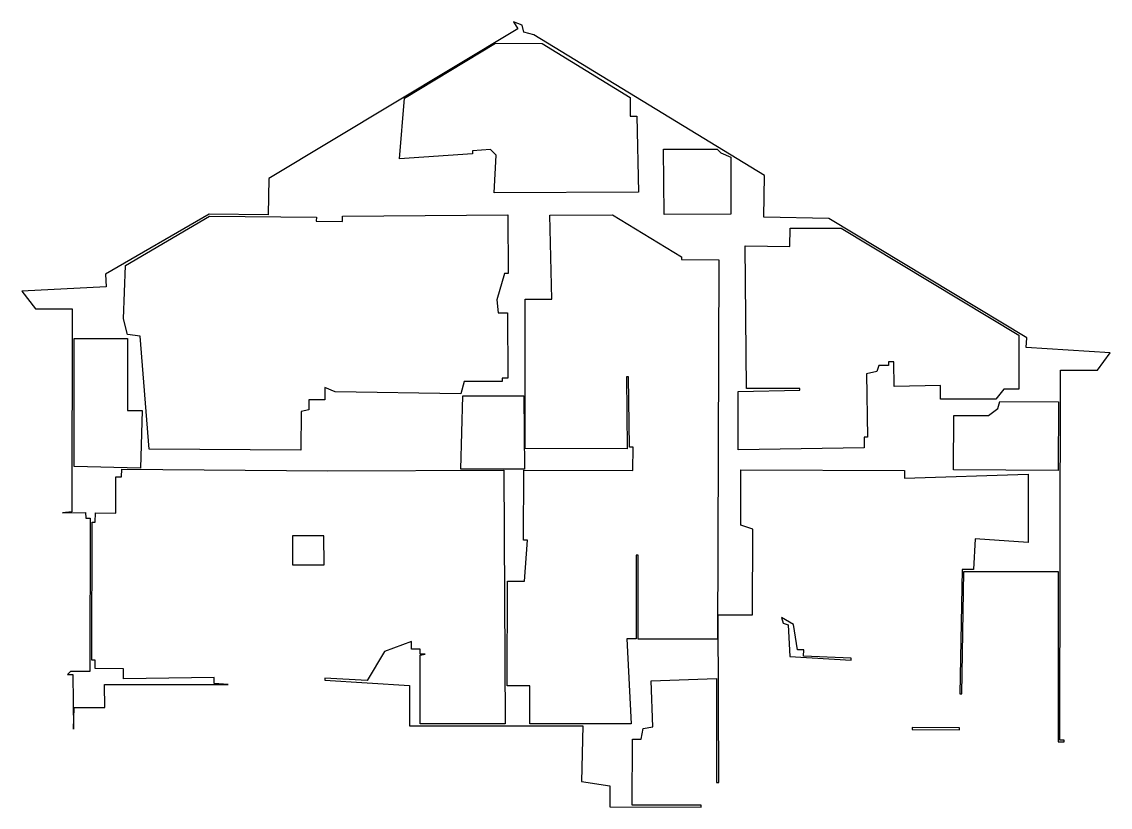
# Model space of a CAD drawing. Header units: metres. Extents: x -5.1 to 5.9, y -0.8 to 7.1.
import ezdxf

# ---------------------------------------------------------------- set-up
doc = ezdxf.new("R2010")
doc.units = ezdxf.units.M
doc.layers.add('OPS-BB', color=7, linetype='Continuous', lineweight=25)

msp = doc.modelspace()

# ---------------------------------------------------------------- linework, layer by layer
at = {"layer": 'OPS-BB'}
for points in [[(0.826, -0.82), (1.752, -0.822), (1.752, -0.802), (1.052, -0.801), (1.053, -0.132), (1.141, -0.132), (1.163, -0.025), (1.26, -0.006), (1.244, 0.458), (1.906, 0.481), (1.908, -0.572), (1.929, -0.572), (1.923, 1.128), (2.273, 1.128), (2.275, 1.996), (2.152, 2.037), (2.153, 2.596), (3.812, 2.592), (3.812, 2.513), (5.069, 2.555), (5.068, 1.862), (4.532, 1.897), (4.512, 1.588), (4.397, 1.588), (4.374, 0.328), (4.395, 0.328), (4.416, 1.568), (5.371, 1.568), (5.374, -0.158), (5.432, -0.158), (5.432, -0.142), (5.391, -0.142), (5.395, 3.608), (5.77, 3.608), (5.901, 3.783), (5.047, 3.838), (5.054, 3.935), (3.046, 5.146), (2.386, 5.157), (2.393, 5.58), (0.052, 7.008), (-0.047, 7.033), (-0.065, 7.104), (-0.152, 7.139), (-0.109, 7.068), (-2.636, 5.549), (-2.64, 5.182), (-3.239, 5.188), (-4.293, 4.58), (-4.286, 4.452), (-5.141, 4.407), (-5.001, 4.228), (-4.63, 4.228), (-4.632, 2.172), (-4.728, 2.163), (-4.493, 2.165), (-4.492, 2.108), (-4.447, 2.108), (-4.45, 0.554), (-4.647, 0.554), (-4.678, 0.523), (-4.623, 0.524), (-4.617, -0.032), (-4.608, 0.188), (-4.3, 0.188), (-4.301, 0.421), (-3.048, 0.422), (-3.188, 0.431), (-3.188, 0.491), (-4.108, 0.48), (-4.109, 0.582), (-4.395, 0.583), (-4.395, 0.668), (-4.43, 0.668), (-4.427, 2.068), (-4.396, 2.067), (-4.394, 2.163), (-4.186, 2.157), (-4.187, 2.528), (-4.128, 2.528), (-4.127, 2.605), (-2.038, 2.586), (-0.25, 2.595), (-0.237, 0.024), (-1.099, 0.023), (-1.1, 0.718), (-1.048, 0.728), (-1.101, 0.728), (-1.101, 0.781), (-1.188, 0.781), (-1.188, 0.857), (-1.46, 0.757), (-1.638, 0.463), (-2.066, 0.487), (-2.067, 0.465), (-1.208, 0.413), (-1.208, 0.003), (0.549, 0.004), (0.537, -0.56), (0.826, -0.606)], [(-0.348, 5.405), (-0.329, 5.787), (-0.385, 5.844), (-0.569, 5.831), (-0.567, 5.801), (-1.308, 5.75), (-1.259, 6.363), (-0.335, 6.923), (0.139, 6.919), (1.032, 6.37), (1.032, 6.181), (1.099, 6.182), (1.114, 5.412)], [(1.374, 5.184), (1.37, 5.848), (1.912, 5.848), (1.95, 5.81), (2.052, 5.768), (2.052, 5.188)], [(-3.848, 2.806), (-3.939, 3.952), (-4.068, 3.968), (-4.108, 4.128), (-4.088, 4.67), (-3.238, 5.167), (-2.152, 5.159), (-2.153, 5.118), (-1.888, 5.116), (-1.888, 5.17), (-0.21, 5.182), (-0.208, 4.588), (-0.243, 4.588), (-0.321, 4.322), (-0.308, 4.188), (-0.212, 4.188), (-0.211, 3.528), (-0.268, 3.528), (-0.268, 3.494), (-0.652, 3.494), (-0.688, 3.368), (-1.961, 3.388), (-2.068, 3.431), (-2.068, 3.308), (-2.228, 3.308), (-2.228, 3.207), (-2.307, 3.187), (-2.309, 2.797)], [(0.012, 0.024), (0.012, 0.408), (-0.217, 0.408), (-0.215, 1.468), (-0.04, 1.468), (-0.011, 1.885), (-0.05, 1.885), (-0.047, 2.593), (1.059, 2.592), (1.062, 2.828), (1.023, 2.828), (1.013, 3.54), (0.994, 3.54), (1.002, 2.81), (-0.036, 2.813), (-0.036, 4.328), (0.236, 4.328), (0.217, 5.177), (0.851, 5.181), (1.552, 4.756), (1.552, 4.729), (1.929, 4.727), (1.916, 0.881), (1.113, 0.881), (1.112, 1.732), (1.091, 1.732), (1.093, 0.883), (0.997, 0.883), (1.042, 0.023)], [(2.126, 2.8), (2.125, 3.392), (2.752, 3.404), (2.752, 3.422), (2.211, 3.423), (2.196, 4.867), (2.651, 4.861), (2.653, 5.048), (3.171, 5.048), (4.972, 3.961), (4.972, 3.415), (4.822, 3.415), (4.739, 3.312), (4.178, 3.312), (4.178, 3.453), (3.71, 3.442), (3.704, 3.692), (3.652, 3.691), (3.652, 3.656), (3.554, 3.656), (3.533, 3.593), (3.428, 3.572), (3.439, 2.928), (3.405, 2.928), (3.406, 2.821)], [(-4.611, 2.63), (-4.61, 3.928), (-4.068, 3.928), (-4.068, 3.2), (-3.92, 3.2), (-3.935, 2.613)], [(-0.688, 2.604), (-0.668, 3.348), (-0.049, 3.348), (-0.041, 2.604)], [(4.311, 2.597), (4.314, 3.148), (4.667, 3.148), (4.762, 3.219), (4.78, 3.289), (5.376, 3.287), (5.373, 2.59)], [(-2.393, 1.634), (-2.072, 1.636), (-2.078, 1.929), (-2.396, 1.928)], [(3.271, 0.667), (3.272, 0.69), (2.79, 0.709), (2.793, 0.774), (2.729, 0.774), (2.687, 1.031), (2.566, 1.1), (2.584, 1.044), (2.632, 1.028), (2.651, 0.705)], [(3.892, -0.033), (4.372, -0.039), (4.372, -0.019), (3.892, -0.013)]]:
    msp.add_lwpolyline(points, close=True, dxfattribs=at)

doc.saveas('drawing.dxf')
